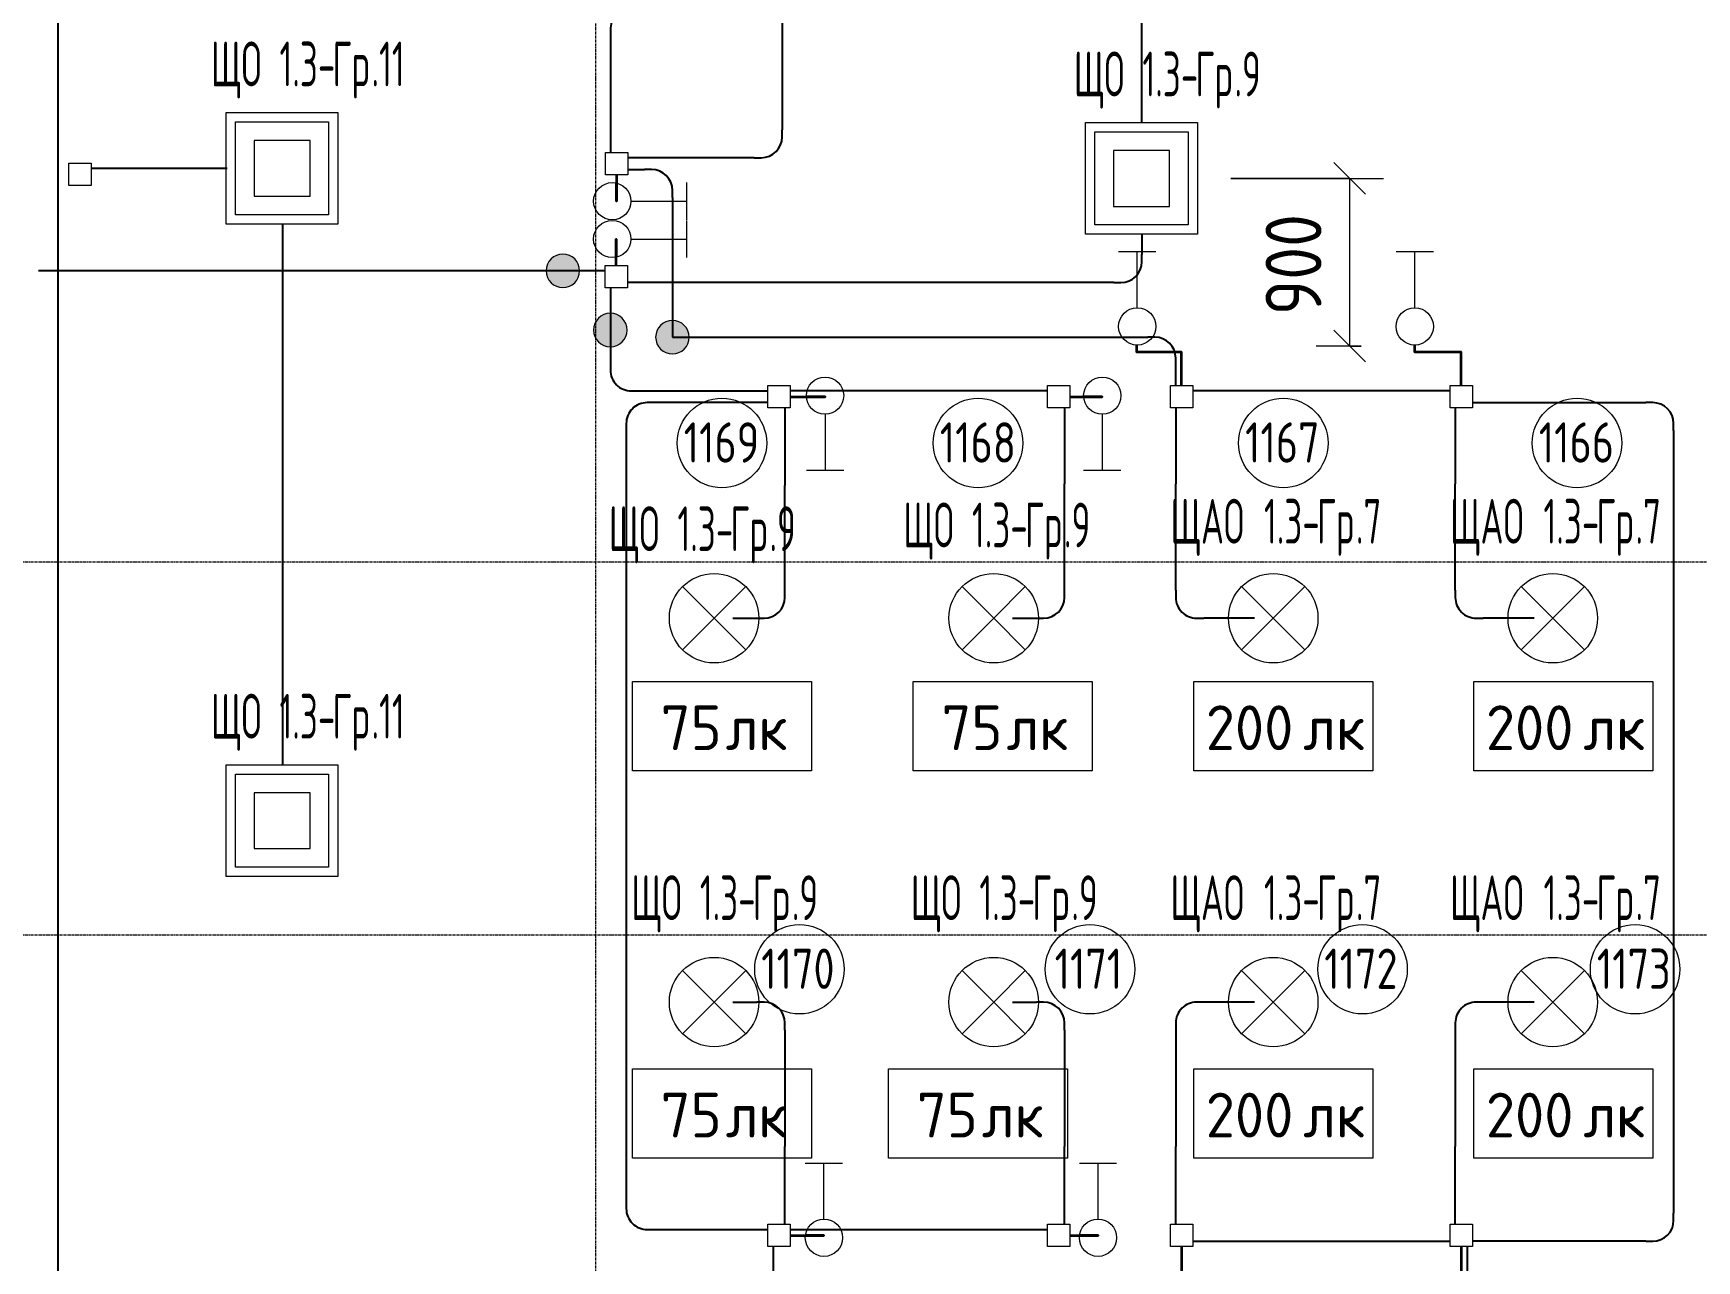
# Model space of a CAD drawing. Header units: millimetres. Extents: x -4730 to 98194, y -4296 to 93388.
# Drawn here: x 84484 to 93409, y 21252 to 27839 of the extents above; entities that cross this region are included whole.
import ezdxf

# ---------------------------------------------------------------- set-up
doc = ezdxf.new("R2010")
doc.units = ezdxf.units.MM
doc.linetypes.add('Линия сетки', pattern=[22.225, 12.7, -3.175, 3.175, -3.175])
for name, color, linetype, lineweight, true_color in [('Кабельные лотки', 5, 'Continuous', 25, 0x0000ff), ('Короба', 7, 'Continuous', 25, 0x008000), ('Опуск', 7, 'Continuous', 18, 0x007f00), ('Соединительные детали коробов', 7, 'Continuous', 25, 0x008000), ('Типовые аннотации', 5, 'Continuous', 18, 0x0000ff)]:
    doc.layers.add(name, color=color, linetype=linetype, lineweight=lineweight, true_color=true_color)
for name, color, linetype, lineweight in [('Марки помещений', 7, 'Continuous', 9), ('Марки силовых электроприборов', 7, 'Continuous', 9), ('Оси', 7, 'Continuous', 9), ('Провода', 7, 'Continuous', 35), ('Размеры', 7, 'Continuous', 9), ('Размеры-120', 7, 'Continuous', 9)]:
    doc.layers.add(name, color=color, linetype=linetype, lineweight=lineweight)
doc.styles.add('GOST Common', font='GOST_Common.ttf', dxfattribs={"width": 0.6, "height": 240})
doc.styles.add('GOST Common_1', font='GOST_Common.ttf', dxfattribs={"width": 0.9, "height": 300})
doc.styles.add('GOST Common_2', font='GOST_Common.ttf', dxfattribs={"height": 240})
doc.styles.add('GOST Common_3', font='GOST_Common.ttf', dxfattribs={"width": 0.8, "height": 216})
doc.dimstyles.new('ADSK_Проверочный_3', dxfattribs={"dimscale": 304.8, "dimtxt": 301.714499, "dimasz": 0.556693, "dimexe": 0.590551, "dimexo": 0.590551, "dimgap": 0.19685, "dimtad": 1, "dimdec": 3, "dimrnd": 0.001, "dimdsep": 46, "dimtxsty": 'GOST Common_1', "dimblk1": 'OBLIQUE', "dimblk2": 'OBLIQUE', "dimsah": 1, "dimcen": 0.09, "dimazin": 0, "dimtfac": 1, "dimtdec": 4, "dimtix": 1, "dimtmove": 0, "dimatfit": 3, "dimfxl": 1, "dimtvp": 1, "dimtolj": 1, "dimtzin": 0, "dimarcsym": 2})

# ---------------------------------------------------------------- blocks, each defined once
blk = doc.blocks.new('M_Короб_ отвод - Плоский торец - ПВХ - Стандартная-2386742-1-й этаж')
at = {"layer": 'Соединительные детали коробов'}
for p, q in [((0, 111.95), (0, 150.05)), ((-150.05, 0), (-111.95, 0))]:
    blk.add_line(p, q, dxfattribs=at)
blk.add_arc((-111.95, 111.95), 111.95, 270, 0, dxfattribs=at)
blk = doc.blocks.new('M_Короб_ отвод - Плоский торец - ПВХ - Стандартная-2670617-1-й этаж')
at = {"layer": 'Соединительные детали коробов'}
for p, q in [((88517.2, 25790.2), (88517.2, 25752.1)), ((88517.2, 25752.1), (88517.2, 25673)), ((88517.2, 25673), (88517.2, 25646))]:
    blk.add_line(p, q, dxfattribs=at)
blk = doc.blocks.new('M_Короб_ отвод - Плоский торец - ПВХ - Стандартная-V3-1-й этаж')
at = {"layer": 'Соединительные детали коробов'}
for p, q in [((88517.2, 25555.5), (88517.2, 25528.6)), ((88517.2, 25528.6), (88517.2, 25449.4)), ((88517.2, 25449.4), (88517.2, 25411.3))]:
    blk.add_line(p, q, dxfattribs=at)
blk = doc.blocks.new('M_Короб_ отвод - Плоский торец - ПВХ - Стандартная-V2-1-й этаж')
at = {"layer": 'Соединительные детали коробов'}
for p, q in [((87333.8, 39408.1), (87333.8, 39408.1)), ((87445.7, 39408.1), (87333.8, 39408.1)), ((87483.8, 39408.1), (87445.7, 39408.1))]:
    blk.add_line(p, q, dxfattribs=at)
blk = doc.blocks.new('M_Короб_ отвод - Плоский торец - ПВХ - Стандартная-V1-1-й этаж')
at = {"layer": 'Соединительные детали коробов'}
for p, q in [((13680, 60610), (13680, 60610)), ((13680, 60610), (13791.95, 60610)), ((13791.95, 60610), (13830.05, 60610))]:
    blk.add_line(p, q, dxfattribs=at)
blk = doc.blocks.new('M_Короб_ отвод - Плоский торец - ПВХ - Стандартная-2673158-1-й этаж')
at = {"layer": 'Соединительные детали коробов'}
for p, q in [((0.3, 111.7), (0.4, 149.8)), ((-149.8, 0), (-111.7, 0))]:
    blk.add_line(p, q, dxfattribs=at)
blk.add_arc((-111.7, 111.9), 111.9, 270, 359.86332, dxfattribs=at)
blk = doc.blocks.new('DIMBLOCK307-1-й этаж')
at = {"layer": 'Размеры-120'}
for p, q in [((91548.1, 27060), (91463.2, 27144.8)), ((90909.8, 27060), (91728.1, 27060)), ((91548.1, 27060), (90909.8, 27060)), ((91548.1, 26160), (91548.1, 27060)), ((91548.1, 27060), (91632.9, 26975.2)), ((91548.1, 26160), (91463.2, 26244.8)), ((91608.1, 26160), (91368.1, 26160)), ((91548.1, 26160), (91632.9, 26075.2)), ((91548.1, 26160), (91608.1, 26160))]:
    blk.add_line(p, q, dxfattribs=at)
at = {"layer": 'Размеры-120', "color": 0, "insert": (91096, 26326.2), "char_height": 300, "width": 681.159, "attachment_point": 1, "rotation": 90, "line_spacing_factor": 1.022761, "style": 'GOST Common_1'}
blk.add_mtext('900', dxfattribs=at)
blk = doc.blocks.new('_Oblique')
at = {"color": 0, "linetype": 'ByBlock', "lineweight": -2}
blk.add_line((-0.5, -0.5), (0.5, 0.5), dxfattribs=at)
blk = doc.blocks.new('Морка помещения_освещённость_ - Морка помещения_освещённость_-1484368-1-й этаж')
at = {"layer": 'Марки помещений', "color": 190, "true_color": 0x8000ff}
for p, q in [((-4, 0), (-4, 4)), ((-4, 4), (4, 4)), ((4, 4), (4, 0)), ((4, 0), (-4, 0))]:
    blk.add_line(p, q, dxfattribs=at)
blk = doc.blocks.new('ADSK_Марка_Помещение_1_ГОСТ21-501-2011 - Номер-85995-1-й этаж')
at = {"layer": 'Марки помещений'}
blk.add_circle((0, 0), 2, dxfattribs=at)

msp = doc.modelspace()

# ---------------------------------------------------------------- hatches: boundary and pattern name
at = {"layer": 'Опуск'}
h = msp.add_hatch(color=256, dxfattribs=at)
edge = h.paths.add_edge_path(flags=0)
edge.add_arc((87325.6676, 26563.9219), 90, 180, 360)
edge.add_arc((87325.6676, 26563.9219), 90, 0, 180)
h = msp.add_hatch(color=256, dxfattribs=at)
edge = h.paths.add_edge_path(flags=0)
edge.add_arc((87580.4176, 26246.1719), 90, 180, 360)
edge.add_arc((87580.4176, 26246.1719), 90, 0, 180)
h = msp.add_hatch(color=256, dxfattribs=at)
edge = h.paths.add_edge_path(flags=0)
edge.add_arc((87913.5371, 26207.9214), 90, 180, 360)
edge.add_arc((87913.5371, 26207.9214), 90, 0, 180)

# ---------------------------------------------------------------- linework, layer by layer
at = {"layer": 'Кабельные лотки'}
msp.add_line((84617.9607, 4978.1437), (84617.9607, 45878.1437), dxfattribs=at)
at = {"layer": 'Короба'}
for p, q in [((88502.264, 28762.5), (88502.264, 27320.9714)), ((90432.264, 27357.5), (90432.264, 28762.5)), ((87582.0371, 27829.1725), (87582.0371, 27199.4214)), ((88352.214, 27170.9214), (87673.5371, 27170.9214)), ((85523.6442, 27113.8802), (84794.764, 27113.8802)), ((87673.5371, 27107.9214), (87763.4871, 27107.9214)), ((87913.5371, 26957.8714), (87913.5371, 26357.9714)), ((85821.1442, 26816.3802), (85821.1442, 23911.3802)), ((90432.264, 26762.5), (90432.264, 26650.9719)), ((87175.6176, 26563.9219), (84511.9176, 26563.9219)), ((87551.9176, 26563.9219), (87475.7176, 26563.9219)), ((87580.4176, 26472.4219), (87580.4176, 26396.2219)), ((90282.214, 26500.9219), (87671.9176, 26500.9219)), ((88063.5871, 26207.9214), (90463.7539, 26207.9214)), ((87580.4176, 26096.1219), (87580.4176, 26070.05)), ((90614.156, 25948.5), (90613.8944, 26058.1385)), ((87730.4676, 25920), (88425.656, 25920)), ((89925.656, 25920), (88545.656, 25920)), ((92085.656, 25920), (90705.656, 25920)), ((88425.656, 25857), (87815.706, 25857)), ((88517.156, 25828.5), (88517.156, 25790.2424)), ((90017.156, 25828.5), (90017.156, 25799.3563)), ((90614.156, 25828.5), (90614.156, 25799.3563)), ((92114.156, 25828.5), (92114.156, 25799.3563)), ((92205.656, 25857), (93135.606, 25857)), ((87665.656, 25706.95), (87665.656, 21570.05)), ((93285.656, 25706.95), (93285.656, 21507.05)), ((88517.156, 25646.0411), (88517.156, 25555.5014)), ((90017.156, 25655.1549), (90017.156, 25564.6152)), ((90614.156, 25655.1549), (90614.156, 25564.6152)), ((92114.156, 25655.1549), (92114.156, 25564.6152)), ((88517.156, 24850.05), (88517.156, 25411.3)), ((90017.156, 24850.05), (90017.156, 25420.4138)), ((90614.156, 24850.05), (90614.156, 25420.4138)), ((92114.156, 24850.05), (92114.156, 25420.4138)), ((88237.2962, 24700), (88367.106, 24700)), ((89737.2962, 24700), (89867.106, 24700)), ((91037.2962, 24700), (90764.206, 24700)), ((92537.2962, 24700), (92264.206, 24700)), ((88237.2962, 22640), (88367.106, 22640)), ((89737.2962, 22640), (89867.106, 22640)), ((91037.2962, 22640), (90764.206, 22640)), ((92537.2962, 22640), (92264.206, 22640)), ((88517.156, 22489.95), (88517.156, 21865.7)), ((90017.156, 22489.95), (90017.156, 21865.7)), ((90614.156, 22489.95), (90614.156, 21865.7)), ((92114.156, 22489.95), (92114.156, 21865.7)), ((88517.156, 21630.9589), (88517.156, 21721.4986)), ((90017.156, 21630.9589), (90017.156, 21721.4986)), ((90614.156, 21630.9589), (90614.156, 21721.4986)), ((92114.156, 21630.9589), (92114.156, 21721.4986)), ((88517.156, 21448.5), (88517.156, 21486.7576)), ((90017.156, 21448.5), (90017.156, 21486.7576)), ((90614.156, 21448.5), (90614.156, 21486.7576)), ((92114.156, 21448.5), (92114.156, 21486.7576)), ((87815.706, 21420), (88425.656, 21420)), ((88545.656, 21420), (89925.656, 21420)), ((90705.656, 21357), (92085.656, 21357)), ((93135.606, 21357), (92205.656, 21357)), ((88454.156, 21328.5), (88454.156, 21252.3)), ((92177.156, 21328.5), (92177.156, 21252.3))]:
    msp.add_line(p, q, dxfattribs=at)
at = {"layer": 'Опуск'}
for centre, start, end in [((87325.6676, 26563.9219), 0, 180), ((87325.6676, 26563.9219), 180, 0), ((87580.4176, 26246.1719), 0, 180), ((87580.4176, 26246.1719), 180, 0), ((87913.5371, 26207.9214), 0, 180), ((87913.5371, 26207.9214), 180, 0)]:
    msp.add_arc(centre, 90, start, end, dxfattribs=at)
at = {"layer": 'Оси', "linetype": 'Линия сетки'}
for p, q in [((87500, 93388.3703), (87500, -3096.3487)), ((98194.2682, 25000), (-3530.0173, 25000)), ((98194.2682, 23000), (-3530.0173, 23000))]:
    msp.add_line(p, q, dxfattribs=at)
at = {"layer": 'Провода', "flags": 128}
for points in [[(87613.5357, 27079.4214), (87613.5323, 26937.706), (87613.5323, 27035.0512)], [(87611.9162, 26592.4219), (87611.9128, 26734.7365), (87611.9128, 26637.0246)], [(90645.6548, 25948.5), (90645.6512, 26128.5021), (90405.6512, 26128.5021), (90405.8904, 26165.6563)], [(92145.6548, 25948.5), (92145.6512, 26128.5021), (91896.552, 26128.5021), (91896.552, 26165.6433)], [(88545.656, 25888.5005), (88732.4275, 25888.5021), (88632.599, 25888.5021)], [(90045.656, 25888.5005), (90220, 25888.5021), (90120.1715, 25888.5021)], [(88545.656, 21388.5005), (88726.4282, 21388.5021), (88627.2583, 21388.5021)], [(90045.656, 21388.5006), (90196.971, 21388.5021), (90097.8012, 21388.5021)], [(90645.6547, 21328.5), (90645.6512, 21168.5021), (90407.5, 21168.5021), (90407.5, 21104.3566)], [(92145.6547, 21328.5), (92145.6512, 21168.5021), (91920, 21168.5021), (91920, 21104.3566)]]:
    msp.add_lwpolyline(points, dxfattribs=at)
at = {"layer": 'Типовые аннотации'}
for p, q in [((85518.8802, 27413.8802), (86118.8802, 27413.8802)), ((85518.8802, 26813.8802), (85518.8802, 27413.8802)), ((86118.8802, 27413.8802), (86118.8802, 26813.8802)), ((85568.8802, 27363.8802), (86068.8802, 27363.8802)), ((85568.8802, 26863.8802), (85568.8802, 27363.8802)), ((86068.8802, 27363.8802), (86068.8802, 26863.8802)), ((90130, 27360), (90730, 27360)), ((90130, 26760), (90130, 27360)), ((90730, 27360), (90730, 26760)), ((85668.8802, 27263.8802), (85668.8802, 26963.8802)), ((85968.8802, 27263.8802), (85668.8802, 27263.8802)), ((85968.8802, 26963.8802), (85968.8802, 27263.8802)), ((90180, 27310), (90680, 27310)), ((90180, 26810), (90180, 27310)), ((90680, 27310), (90680, 26810)), ((90280, 27210), (90280, 26910)), ((90580, 27210), (90280, 27210)), ((90580, 26910), (90580, 27210)), ((85668.8802, 26963.8802), (85968.8802, 26963.8802)), ((90280, 26910), (90580, 26910)), ((86118.8802, 26813.8802), (85518.8802, 26813.8802)), ((86068.8802, 26863.8802), (85568.8802, 26863.8802)), ((87990.6433, 26634.7365), (87990.6433, 26834.7365)), ((90680, 26810), (90180, 26810)), ((87690.6433, 26734.7365), (87990.6433, 26734.7365)), ((90730, 26760), (90130, 26760)), ((88732.4275, 25794.3567), (88732.4275, 25494.3567)), ((90220, 25794.3567), (90220, 25494.3567)), ((88632.4275, 25494.3567), (88832.4275, 25494.3567)), ((90120, 25494.3567), (90320, 25494.3567)), ((88137.2962, 24700), (87967.5906, 24869.7056)), ((88137.2962, 24700), (88307.0018, 24869.7056)), ((89637.2962, 24700), (89467.5906, 24869.7056)), ((89637.2962, 24700), (89807.0018, 24869.7056)), ((88137.2962, 24700), (87967.5906, 24530.2944)), ((88137.2962, 24700), (88307.0018, 24530.2944)), ((89637.2962, 24700), (89467.5906, 24530.2944)), ((89637.2962, 24700), (89807.0018, 24530.2944)), ((85518.8802, 23913.8802), (86118.8802, 23913.8802)), ((85518.8802, 23313.8802), (85518.8802, 23913.8802)), ((85568.8802, 23863.8802), (86068.8802, 23863.8802)), ((85568.8802, 23363.8802), (85568.8802, 23863.8802)), ((86068.8802, 23863.8802), (86068.8802, 23363.8802)), ((86118.8802, 23913.8802), (86118.8802, 23313.8802)), ((85668.8802, 23763.8802), (85668.8802, 23463.8802)), ((85968.8802, 23763.8802), (85668.8802, 23763.8802)), ((85968.8802, 23463.8802), (85968.8802, 23763.8802)), ((85668.8802, 23463.8802), (85968.8802, 23463.8802)), ((86118.8802, 23313.8802), (85518.8802, 23313.8802)), ((86068.8802, 23363.8802), (85568.8802, 23363.8802)), ((88137.2962, 22640), (87967.5906, 22809.7056)), ((88137.2962, 22640), (88307.0018, 22809.7056)), ((89637.2962, 22640), (89467.5906, 22809.7056)), ((89637.2962, 22640), (89807.0018, 22809.7056)), ((88137.2962, 22640), (87967.5906, 22470.2944)), ((88137.2962, 22640), (88307.0018, 22470.2944)), ((89637.2962, 22640), (89467.5906, 22470.2944)), ((89637.2962, 22640), (89807.0018, 22470.2944)), ((88626.4282, 21775.6433), (88826.4282, 21775.6433)), ((88726.4282, 21475.6433), (88726.4282, 21775.6433)), ((90096.971, 21775.6433), (90296.971, 21775.6433)), ((90196.971, 21475.6433), (90196.971, 21775.6433))]:
    msp.add_line(p, q, dxfattribs=at)
at = {"layer": 'Типовые аннотации', "color": 16, "true_color": 0x800000}
for p, q in [((84674.764, 27142.3802), (84794.764, 27142.3802)), ((84674.764, 27022.3802), (84674.764, 27142.3802)), ((84794.764, 27142.3802), (84794.764, 27022.3802)), ((84794.764, 27022.3802), (84674.764, 27022.3802)), ((87551.9176, 26592.4219), (87671.9176, 26592.4219)), ((87551.9176, 26472.4219), (87551.9176, 26592.4219)), ((87671.9176, 26592.4219), (87671.9176, 26472.4219)), ((87671.9176, 26472.4219), (87551.9176, 26472.4219))]:
    msp.add_line(p, q, dxfattribs=at)
at = {"layer": 'Типовые аннотации', "color": 1, "true_color": 0xff0000}
for p, q in [((87553.5371, 27199.4214), (87673.5371, 27199.4214)), ((87553.5371, 27079.4214), (87553.5371, 27199.4214)), ((87673.5371, 27199.4214), (87673.5371, 27079.4214)), ((87673.5371, 27079.4214), (87553.5371, 27079.4214)), ((87990.6433, 26837.706), (87990.6433, 27037.706)), ((87690.6433, 26937.706), (87990.6433, 26937.706)), ((90507.5, 26665.6433), (90307.5, 26665.6433)), ((90407.5, 26365.6433), (90407.5, 26665.6433)), ((91996.552, 26665.6433), (91796.552, 26665.6433)), ((91896.552, 26365.6433), (91896.552, 26665.6433)), ((90585.656, 25948.5), (90705.656, 25948.5)), ((90585.656, 25828.5), (90585.656, 25948.5)), ((90705.656, 25948.5), (90705.656, 25828.5)), ((92085.656, 25948.5), (92205.656, 25948.5)), ((92085.656, 25828.5), (92085.656, 25948.5)), ((92205.656, 25948.5), (92205.656, 25828.5)), ((90705.656, 25828.5), (90585.656, 25828.5)), ((92205.656, 25828.5), (92085.656, 25828.5)), ((91137.2962, 24700), (90967.5906, 24869.7056)), ((91137.2962, 24700), (91307.0018, 24869.7056)), ((92637.2962, 24700), (92467.5906, 24869.7056)), ((92637.2962, 24700), (92807.0018, 24869.7056)), ((91137.2962, 24700), (90967.5906, 24530.2944)), ((91137.2962, 24700), (91307.0018, 24530.2944)), ((92637.2962, 24700), (92467.5906, 24530.2944)), ((92637.2962, 24700), (92807.0018, 24530.2944)), ((91137.2962, 22640), (90967.5906, 22809.7056)), ((91137.2962, 22640), (91307.0018, 22809.7056)), ((92637.2962, 22640), (92467.5906, 22809.7056)), ((92637.2962, 22640), (92807.0018, 22809.7056)), ((91137.2962, 22640), (90967.5906, 22470.2944)), ((91137.2962, 22640), (91307.0018, 22470.2944)), ((92637.2962, 22640), (92467.5906, 22470.2944)), ((92637.2962, 22640), (92807.0018, 22470.2944)), ((90585.656, 21448.5), (90705.656, 21448.5)), ((90585.656, 21328.5), (90585.656, 21448.5)), ((90705.656, 21448.5), (90705.656, 21328.5)), ((92085.656, 21448.5), (92205.656, 21448.5)), ((92085.656, 21328.5), (92085.656, 21448.5)), ((92205.656, 21448.5), (92205.656, 21328.5)), ((90705.656, 21328.5), (90585.656, 21328.5)), ((92205.656, 21328.5), (92085.656, 21328.5))]:
    msp.add_line(p, q, dxfattribs=at)
at = {"layer": 'Типовые аннотации', "color": 7}
for p, q in [((88425.656, 25948.5), (88545.656, 25948.5)), ((88425.656, 25828.5), (88425.656, 25948.5)), ((88545.656, 25948.5), (88545.656, 25828.5)), ((89925.656, 25948.5), (90045.656, 25948.5)), ((89925.656, 25828.5), (89925.656, 25948.5)), ((90045.656, 25948.5), (90045.656, 25828.5)), ((88545.656, 25828.5), (88425.656, 25828.5)), ((90045.656, 25828.5), (89925.656, 25828.5)), ((88425.656, 21448.5), (88545.656, 21448.5)), ((88425.656, 21328.5), (88425.656, 21448.5)), ((88545.656, 21448.5), (88545.656, 21328.5)), ((89925.656, 21448.5), (90045.656, 21448.5)), ((89925.656, 21328.5), (89925.656, 21448.5)), ((90045.656, 21448.5), (90045.656, 21328.5)), ((88545.656, 21328.5), (88425.656, 21328.5)), ((90045.656, 21328.5), (89925.656, 21328.5))]:
    msp.add_line(p, q, dxfattribs=at)
at = {"layer": 'Типовые аннотации', "color": 1, "true_color": 0xff0000}
for centre, radius in [((87590.6433, 26937.706), 100), ((90407.5, 26265.6433), 100), ((91896.552, 26265.6433), 100), ((91137.2962, 24700), 240), ((92637.2962, 24700), 240), ((91137.2962, 22640), 240), ((92637.2962, 22640), 240)]:
    msp.add_circle(centre, radius, dxfattribs=at)
at = {"layer": 'Типовые аннотации'}
for centre, radius in [((87590.6433, 26734.7365), 100), ((88732.4275, 25894.3567), 100), ((90220, 25894.3567), 100), ((88137.2962, 24700), 240), ((89637.2962, 24700), 240), ((88137.2962, 22640), 240), ((89637.2962, 22640), 240), ((88726.4282, 21375.6433), 100), ((90196.971, 21375.6433), 100)]:
    msp.add_circle(centre, radius, dxfattribs=at)

# ---------------------------------------------------------------- block references
at = {"layer": 'Марки помещений', "xscale": 120, "yscale": 120, "zscale": 120}
for p in [(88179.1911, 25640.1381), (89553.3111, 25640.1381), (91191.2129, 25640.1381), (92767.1526, 25640.1381), (88595.2395, 22816.3414), (90153.7449, 22816.3414), (91616.3306, 22816.3414), (93078.9162, 22816.3414)]:
    msp.add_blockref('ADSK_Марка_Помещение_1_ГОСТ21-501-2011 - Номер-85995-1-й этаж', p, dxfattribs=at)
at = {"layer": 'Марки помещений', "color": 190, "true_color": 0x8000ff, "xscale": 120, "yscale": 120, "zscale": 120}
for p in [(88179.1911, 23880.4651), (89685.7816, 23880.4651), (91191.2129, 23880.4651), (92694.1566, 23880.4651), (88179.1911, 21802.1552), (89553.3111, 21802.1552), (91191.2129, 21802.1552), (92694.1566, 21802.1552)]:
    msp.add_blockref('Морка помещения_освещённость_ - Морка помещения_освещённость_-1484368-1-й этаж', p, dxfattribs=at)
at = {"layer": 'Соединительные детали коробов'}
for name, p, rotation in [('M_Короб_ отвод - Плоский торец - ПВХ - Стандартная-2386742-1-й этаж', (87582.0371, 27979.2225), 180), ('M_Короб_ отвод - Плоский торец - ПВХ - Стандартная-2386742-1-й этаж', (87913.5371, 27107.9214), 90), ('M_Короб_ отвод - Плоский торец - ПВХ - Стандартная-V1-1-й этаж', (101005.6676, 87173.9219), 180), ('M_Короб_ отвод - Плоский торец - ПВХ - Стандартная-V2-1-й этаж', (126988.5429, -61087.5781), 90), ('M_Короб_ отвод - Плоский торец - ПВХ - Стандартная-V2-1-й этаж', (127321.6624, -61125.8286), 90), ('M_Короб_ отвод - Плоский торец - ПВХ - Стандартная-V1-1-й этаж', (26970.4176, 39926.1719), 270), ('M_Короб_ отвод - Плоский торец - ПВХ - Стандартная-2673158-1-й этаж', (90613.5371, 26207.9214), 90.13668154419477), ('M_Короб_ отвод - Плоский торец - ПВХ - Стандартная-2386742-1-й этаж', (87580.4176, 25920), 270), ('M_Короб_ отвод - Плоский торец - ПВХ - Стандартная-2386742-1-й этаж', (87665.656, 25857), 180), ('M_Короб_ отвод - Плоский торец - ПВХ - Стандартная-2386742-1-й этаж', (93285.656, 25857), 90), ('M_Короб_ отвод - Плоский торец - ПВХ - Стандартная-2386742-1-й этаж', (90614.156, 24700), 270), ('M_Короб_ отвод - Плоский торец - ПВХ - Стандартная-2386742-1-й этаж', (92114.156, 24700), 270), ('M_Короб_ отвод - Плоский торец - ПВХ - Стандартная-2386742-1-й этаж', (88517.156, 22640), 90), ('M_Короб_ отвод - Плоский торец - ПВХ - Стандартная-2386742-1-й этаж', (90017.156, 22640), 90), ('M_Короб_ отвод - Плоский торец - ПВХ - Стандартная-2386742-1-й этаж', (90614.156, 22640), 180), ('M_Короб_ отвод - Плоский торец - ПВХ - Стандартная-2386742-1-й этаж', (92114.156, 22640), 180), ('M_Короб_ отвод - Плоский торец - ПВХ - Стандартная-V3-1-й этаж', (177034.312, 47277), 180), ('M_Короб_ отвод - Плоский торец - ПВХ - Стандартная-V3-1-й этаж', (178534.312, 47277), 180), ('M_Короб_ отвод - Плоский торец - ПВХ - Стандартная-V3-1-й этаж', (179131.312, 47277), 180), ('M_Короб_ отвод - Плоский торец - ПВХ - Стандартная-V3-1-й этаж', (180631.312, 47277), 180), ('M_Короб_ отвод - Плоский торец - ПВХ - Стандартная-2670617-1-й этаж', (177034.312, 47277), 180), ('M_Короб_ отвод - Плоский торец - ПВХ - Стандартная-2670617-1-й этаж', (178534.312, 47277), 180), ('M_Короб_ отвод - Плоский торец - ПВХ - Стандартная-2670617-1-й этаж', (179131.312, 47277), 180), ('M_Короб_ отвод - Плоский торец - ПВХ - Стандартная-2670617-1-й этаж', (180631.312, 47277), 180), ('M_Короб_ отвод - Плоский торец - ПВХ - Стандартная-2386742-1-й этаж', (87665.656, 21420), 270)]:
    msp.add_blockref(name, p, dxfattribs=dict(at, rotation=rotation))
for name, p in [('M_Короб_ отвод - Плоский торец - ПВХ - Стандартная-2386742-1-й этаж', (88502.264, 27170.9214)), ('M_Короб_ отвод - Плоский торец - ПВХ - Стандартная-2386742-1-й этаж', (90432.264, 26500.9219)), ('M_Короб_ отвод - Плоский торец - ПВХ - Стандартная-V2-1-й этаж', (-8.0824, -12844.2033)), ('M_Короб_ отвод - Плоский торец - ПВХ - Стандартная-V1-1-й этаж', (74233.5371, -34402.0786)), ('M_Короб_ отвод - Плоский торец - ПВХ - Стандартная-2670617-1-й этаж', (1500, 9.1138)), ('M_Короб_ отвод - Плоский торец - ПВХ - Стандартная-2670617-1-й этаж', (2097, 9.1138)), ('M_Короб_ отвод - Плоский торец - ПВХ - Стандартная-2670617-1-й этаж', (3597, 9.1138)), ('M_Короб_ отвод - Плоский торец - ПВХ - Стандартная-2670617-1-й этаж', (0, 0)), ('M_Короб_ отвод - Плоский торец - ПВХ - Стандартная-V3-1-й этаж', (0, 0)), ('M_Короб_ отвод - Плоский торец - ПВХ - Стандартная-V3-1-й этаж', (1500, 9.1138)), ('M_Короб_ отвод - Плоский торец - ПВХ - Стандартная-V3-1-й этаж', (2097, 9.1138)), ('M_Короб_ отвод - Плоский торец - ПВХ - Стандартная-V3-1-й этаж', (3597, 9.1138)), ('M_Короб_ отвод - Плоский торец - ПВХ - Стандартная-2386742-1-й этаж', (88517.156, 24700)), ('M_Короб_ отвод - Плоский торец - ПВХ - Стандартная-2386742-1-й этаж', (90017.156, 24700)), ('M_Короб_ отвод - Плоский торец - ПВХ - Стандартная-2386742-1-й этаж', (93285.656, 21357))]:
    msp.add_blockref(name, p, dxfattribs=at)
at = {"layer": 'Соединительные детали коробов', "extrusion": (0, 0, -1), "rotation": 90}
for p in [(-49046.0308, -66231.5), (-52769.0308, -66231.5)]:
    msp.add_blockref('M_Короб_ отвод - Плоский торец - ПВХ - Стандартная-V2-1-й этаж', p, dxfattribs=at)

# ---------------------------------------------------------------- texts
at = {"layer": 'Марки помещений', "char_height": 216, "attachment_point": 1, "style": 'GOST Common_3'}
for s, insert, width in [('1169', (87973.9152, 25750.9253), 507.9492), ('1168', (89348.0351, 25750.9253), 507.9492), ('1167', (90985.937, 25750.9253), 507.9492), ('1166', (92561.8767, 25750.9253), 507.9492), ('1170', (88389.9636, 22927.1287), 507.9492), ('1171', (89964.309, 22927.1287), 469.4682), ('1172', (91411.0547, 22927.1287), 507.9492), ('1173', (92873.6403, 22927.1287), 507.9492)]:
    msp.add_mtext(s, dxfattribs=dict(at, insert=insert, width=width))
at = {"layer": 'Марки помещений', "color": 190, "true_color": 0x8000ff, "char_height": 240, "attachment_point": 1, "style": 'GOST Common_2'}
for s, insert, width in [('75', (87850.7073, 24232.1771), 423.291), ('75', (89357.2978, 24232.1771), 423.291), ('200', (90775.1291, 24232.1771), 634.9365), ('200', (92278.0727, 24232.1771), 634.9365), ('лк', (88199.9573, 24232.1771), 413.67075), ('лк', (89706.5478, 24232.1771), 413.67075), ('лк', (91299.0041, 24232.1771), 413.67075), ('лк', (92801.9477, 24232.1771), 413.67075), ('75', (87850.7073, 22153.8671), 423.291), ('75', (89224.8272, 22153.8671), 423.291), ('200', (90775.1291, 22153.8671), 634.9365), ('200', (92278.0727, 22153.8671), 634.9365), ('лк', (88199.9573, 22153.8671), 413.67075), ('лк', (89574.0772, 22153.8671), 413.67075), ('лк', (91299.0041, 22153.8671), 413.67075), ('лк', (92801.9477, 22153.8671), 413.67075)]:
    msp.add_mtext(s, dxfattribs=dict(at, insert=insert, width=width))
at = {"layer": 'Марки силовых электроприборов', "char_height": 240, "attachment_point": 1, "style": 'GOST Common'}
for s, insert, width in [('ЩО', (85436.9255, 27794.0626), 340.55685), (' 1.3-', (85717.913, 27794.0626), 450.2277), ('Гр', (86089.388, 27794.0626), 253.9746), ('.11', (86298.938, 27794.0626), 225.11385), ('ЩО', (90067.1253, 27740.1824), 340.55685), (' 1.3-', (90348.1128, 27740.1824), 450.2277), ('Гр', (90719.5878, 27740.1824), 253.9746), ('.9', (90929.1378, 27740.1824), 178.93665), ('ЩО', (87572.1575, 25300.1824), 340.55685), (' 1.3-', (87853.145, 25300.1824), 450.2277), ('Гр', (88224.62, 25300.1824), 253.9746), ('.9', (88434.17, 25300.1824), 178.93665), ('ЩО', (89152.1575, 25320.1824), 340.55685), (' 1.3-', (89433.145, 25320.1824), 450.2277), ('Гр', (89804.62, 25320.1824), 253.9746), ('.9', (90014.17, 25320.1824), 178.93665), ('ЩАО', (90585.5575, 25340.1824), 502.17705), (' 1.3-', (90999.895, 25340.1824), 450.2277), ('Гр', (91371.37, 25340.1824), 253.9746), ('.7', (91580.92, 25340.1824), 178.93665), ('ЩАО', (92085.5575, 25340.1824), 502.17705), (' 1.3-', (92499.895, 25340.1824), 450.2277), ('Гр', (92871.37, 25340.1824), 253.9746), ('.7', (93080.92, 25340.1824), 178.93665), ('ЩО', (85436.9255, 24294.0626), 340.55685), (' 1.3-', (85717.913, 24294.0626), 450.2277), ('Гр', (86089.388, 24294.0626), 253.9746), ('.11', (86298.938, 24294.0626), 225.11385), ('ЩО', (87692.1575, 23320.1824), 340.55685), (' 1.3-', (87973.145, 23320.1824), 450.2277), ('Гр', (88344.62, 23320.1824), 253.9746), ('.9', (88554.17, 23320.1824), 178.93665), ('ЩО', (89192.1575, 23320.1824), 340.55685), (' 1.3-', (89473.145, 23320.1824), 450.2277), ('Гр', (89844.62, 23320.1824), 253.9746), ('.9', (90054.17, 23320.1824), 178.93665), ('ЩАО', (90585.5575, 23320.1824), 502.17705), (' 1.3-', (90999.895, 23320.1824), 450.2277), ('Гр', (91371.37, 23320.1824), 253.9746), ('.7', (91580.92, 23320.1824), 178.93665), ('ЩАО', (92085.5575, 23320.1824), 502.17705), (' 1.3-', (92499.895, 23320.1824), 450.2277), ('Гр', (92871.37, 23320.1824), 253.9746), ('.7', (93080.92, 23320.1824), 178.93665)]:
    msp.add_mtext(s, dxfattribs=dict(at, insert=insert, width=width))

# ---------------------------------------------------------------- dimensions: what is measured, and where the dimension line sits
at = {"layer": 'Размеры'}
dim = msp.add_linear_dim(base=(91548.0772, 27060), p1=(91428.0953, 26160), p2=(90729.764, 27060), angle=90, dimstyle='ADSK_Проверочный_3', override={"dimpost": '<>', "dimfxl": 1139.151721}, dxfattribs=at)
dim.commit()
dim.dimension.update_dxf_attribs({"geometry": 'DIMBLOCK307-1-й этаж', "text_midpoint": (91338.0772, 26610)})

doc.saveas('drawing.dxf')
